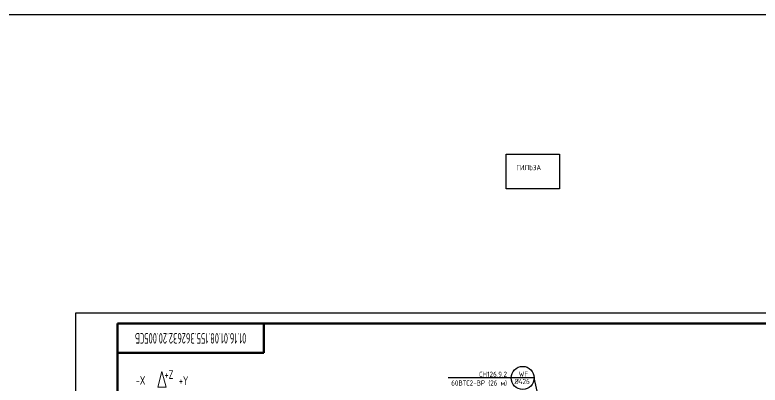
# Model space of a CAD drawing. Header units: millimetres. Extents: x 10051 to 26505, y 4675 to 5194.
# Drawn here: x 19234.4 to 19590.5, y 5017.6 to 5194.3 of the extents above; entities that cross this region are included whole.
import ezdxf
from ezdxf import colors
from ezdxf.entities.mleader import LeaderData, LeaderLine
from ezdxf.enums import TextEntityAlignment as Align
from ezdxf.math import Vec2, Vec3

# ---------------------------------------------------------------- set-up
doc = ezdxf.new("R2010")
doc.units = ezdxf.units.MM
doc.layers.get('0').update_dxf_attribs({"lineweight": 15})
for name, color, linetype, lineweight in [('--TEXT--', 150, 'Continuous', 25), ('_НС', 1, 'Continuous', 30), ('OFORMLENIE', 7, 'Continuous', 25), ('подложка', 252, 'Continuous', 9), ('Построение', 7, 'Continuous', 30)]:
    doc.layers.add(name, color=color, linetype=linetype, lineweight=lineweight)
doc.styles.add('GOST_2.304', font='CS_Gost2304.shx', dxfattribs={"height": 2.5})
doc.styles.add('Style-CS_Gost2304', font='CS_Gost2304.shx')
doc.styles.add('TNR_30', font='times.ttf', dxfattribs={"height": 3})

# ---------------------------------------------------------------- blocks, each defined once
blk = doc.blocks.new('_DotSmall')
at = {"color": 0, "linetype": 'ByBlock', "const_width": 0.5}
blk.add_lwpolyline([(-0.0625, 0, 1), (0.0625, 0, 1)], format="xyb", close=True, dxfattribs=at)
blk = doc.blocks.new('*U1752')
at = {"linetype": 'ByBlock', "lineweight": -2}
blk.add_lwpolyline([(420, 297), (0, 297), (0, 0), (420, 0)], close=True, dxfattribs=at)
at = {"linetype": 'ByBlock', "lineweight": 50}
blk.add_lwpolyline([(20, 292), (415, 292), (415, 5), (20, 5)], close=True, dxfattribs=at)
at = {"linetype": 'ByBlock', "lineweight": -2, "style": 'TNR_30'}
blk.add_attdef('ВЕРХНИЙ_НОМЕР_ЛИСТА', text='', height=3, dxfattribs=at).set_placement((410, 287), align=Align.MIDDLE_CENTER)
blk = doc.blocks.new('ST_Top')
at = {"linetype": 'ByBlock', "lineweight": 50}
blk.add_line((70, 0), (70, -14), dxfattribs=at)
at = {"linetype": 'ByBlock', "lineweight": 50, "extrusion": (0, 1, 0)}
blk.add_line((0, -14), (70, -14), dxfattribs=at)
at = {"linetype": 'ByBlock', "lineweight": -2, "style": 'GOST_2.304', "width": 0.7, "flags": 4}
blk.add_attdef('ШИФР', text='', height=5, rotation=180, dxfattribs=at).set_placement((35, -7), align=Align.MIDDLE_CENTER)

msp = doc.modelspace()

# ---------------------------------------------------------------- linework, layer by layer
at = {"layer": '--TEXT--'}
msp.add_circle((19477.07, 5021), 5.51, dxfattribs=at)
at = {"layer": '_НС'}
msp.add_lwpolyline([(19469.13, 5127.85), (19494.61, 5127.85), (19494.61, 5111.23), (19469.13, 5111.23)], close=True, dxfattribs=at)
at = {"layer": 'подложка'}
msp.add_3dface([(19304.68, 5024.12, -4.87), (19302.68, 5016.62, -4.87), (19306.68, 5016.62, -4.87)], dxfattribs=at)
at = {"layer": 'Построение', "color": 3}
msp.add_lwpolyline([(10050.53, 4674.72), (26505.36, 4674.72), (26505.36, 5194.3), (10050.53, 5194.3)], close=True, dxfattribs=at)

# ---------------------------------------------------------------- block references
at = {"layer": 'OFORMLENIE'}
msp.add_blockref('*U1752', (19263.4, 4754.92), dxfattribs=at)
ref = msp.add_blockref('ST_Top', (19283.4, 5046.92), dxfattribs=at)
ref.add_attrib('ШИФР', '01.16.01.08.155.362632.20.005СБ', dxfattribs={"layer": '0', "linetype": 'ByBlock', "lineweight": -2, "height": 5, "rotation": 180, "style": 'GOST_2.304', "width": 0.7}).set_placement((19318.4, 5039.92), align=Align.MIDDLE_CENTER)

# ---------------------------------------------------------------- texts
at = {"layer": '--TEXT--', "style": 'GOST_2.304'}
for s, p in [('WF', (19475.17, 5021.57)), ('%%C426', (19473.08, 5018.07))]:
    msp.add_text(s, height=2.5, rotation=360, dxfattribs=at).set_placement(p)
at = {"style": 'GOST_2.304'}
msp.add_text('ГИЛЬЗА', height=2.5, dxfattribs=at).set_placement((19473.99, 5120.18))
at = {"layer": 'подложка', "style": 'Style-CS_Gost2304', "width": 0.75}
for s, p in [('-X', (19292.18, 5021.91, -4.87)), ('+Z', (19305.93, 5024.66, -4.87))]:
    msp.add_text(s, height=4.125, dxfattribs=at).set_placement(p, align=Align.TOP_LEFT)
msp.add_text('+Y', height=4.125, dxfattribs=at).set_placement((19317.31, 5021.78, -4.87), align=Align.TOP_RIGHT)

# ---------------------------------------------------------------- leaders
at = {"layer": '--TEXT--'}
ml = msp.add_multileader_mtext('Standard', dxfattribs=at)
ml.set_content('СН126.9.2\\P60ВТС2-ВР (26 м)', color=256, style='GOST_2.304')
ml.set_leader_properties()
ml.set_arrow_properties(name='DOTSMALL')
ml.build(insert=Vec2(0, 0))
ml.multileader.update_dxf_attribs({"text_left_attachment_type": 6, "text_right_attachment_type": 6, "dogleg_length": 0.36, "arrow_head_size": 2.5})
ctx = ml.context
ctx.base_point, ctx.char_height, ctx.arrow_head_size, ctx.plane_origin = Vec3(19439.88, 5021), 2.5, 2.5, Vec3(19479.65, 5046.6)
ctx.left_attachment, ctx.right_attachment, ctx.text_align_type = 6, 6, 2
notes = []
notes.append((ctx, [(0, (1, 1, 0), (19482.58, 5021), (-1, 0), 11.02, [(0, [(19489.09, 4991.69)], 0, [])])]))
ctx.mtext.insert, ctx.mtext.defined_height, ctx.mtext.alignment, ctx.mtext.flow_direction = Vec3(19469.57, 5024), 0.0309, 3, 5
for ctx, leaders in notes:
    for number, flags, end, landing, length, lines in leaders:
        leader = LeaderData()
        leader.index, (leader.has_last_leader_line, leader.has_dogleg_vector, leader.attachment_direction) = number, flags
        leader.last_leader_point, leader.dogleg_vector, leader.dogleg_length = Vec3(end), Vec3(landing), length
        for number, points, colour, breaks in lines:
            line = LeaderLine()
            line.index, line.vertices, line.color, line.breaks = number, Vec3.list(points), colors.encode_raw_color(colour), breaks
            leader.lines.append(line)
        ctx.leaders.append(leader)

doc.saveas('drawing.dxf')
